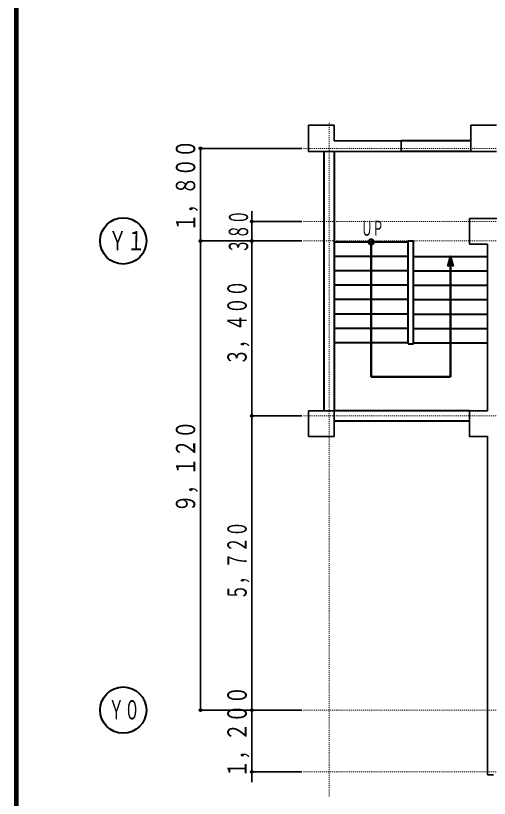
# Model space of a CAD drawing. Units: millimetres, scale not verified. Extents: x -196 to 201, y -142 to 142.
# Drawn here: x -196.4 to -150.4, y -18.2 to 57.9 of the extents above; entities that cross this region are included whole.
import ezdxf
from ezdxf.enums import TextEntityAlignment as Align

# ---------------------------------------------------------------- set-up
doc = ezdxf.new("R2010")
doc.units = ezdxf.units.MM
doc.header["$PDMODE"] = 32
doc.header["$PDSIZE"] = 0.2
doc.linetypes.add('DASHED_DOTTED', pattern=[9.25, 6, -1.5, 0.25, -1.5])
for name, color, linetype, lineweight in [('0-0', 6, 'Continuous', 40), ('0-1__0-0_', 2, 'Continuous', 35), ('0-3__0-2_', 7, 'DASHED_DOTTED', 18), ('0-5__0-4_', 7, 'Continuous', 18), ('0-6__0-5_', 6, 'Continuous', 40), ('0-B__0-b_', 6, 'Continuous', 13), ('1-0__1-8_', 2, 'Continuous', 35), ('1-1__f-f_', 6, 'Continuous', 40)]:
    doc.layers.add(name, color=color, linetype=linetype, lineweight=lineweight)
doc.styles.add('ＭＳ ゴシック', font='')
doc.styles.get('ＭＳ ゴシック').set_extended_font_data('MS Gothic')

# ---------------------------------------------------------------- blocks, each defined once
blk = doc.blocks.new('-GLay-0-')
at = {"layer": '0-1__0-0_'}
for p, q in [((51013.5, 68854.4), (51013.5, 68554.4)), ((53663.5, 68344.4), (53663.5, 68854.4)), ((53663.5, 68854.4), (54163.5, 68854.4)), ((52313.5, 68554.4), (51013.5, 68554.4)), ((52313.5, 68344.4), (52313.5, 68554.4)), ((53663.5, 68344.4), (53663.5, 68554.4)), ((52313.5, 68344.4), (50513.5, 68344.4)), ((54163.5, 68344.4), (53663.5, 68344.4)), ((53638.5, 66544.4), (53638.5, 67044.4)), ((53638.5, 66544.4), (53988.5, 66544.4)), ((53988.5, 66544.4), (53988.5, 63304.4)), ((50513.5, 63304.4), (50513.5, 62804.4)), ((51013.5, 63304.4), (50513.5, 63304.4)), ((51013.5, 63304.4), (51013.5, 62804.4)), ((53988.5, 63304.4), (53638.5, 63304.4)), ((50513.5, 62804.4), (51013.5, 62804.4)), ((53988.5, 62804.4), (53988.5, 56224.4)), ((53988.5, 56224.4), (54108.5, 56224.4))]:
    blk.add_line(p, q, dxfattribs=at)
for points in [[(50513.5, 68344.4), (50513.5, 68854.4), (51013.5, 68854.4)], [(54488.5, 66664.4), (54488.5, 67044.4), (53638.5, 67044.4)], [(53638.5, 63304.4), (53638.5, 62804.4), (53988.5, 62804.4)]]:
    blk.add_lwpolyline(points, dxfattribs=at)
at = {"layer": '0-3__0-2_'}
for p, q in [((50913.5, 68904.4), (50913.5, 55784.4)), ((50413.5, 68404.4), (79913.5, 68404.4)), ((50413.5, 66984.4), (79913.5, 66984.4)), ((50413.5, 66604.4), (79913.5, 66604.4)), ((50413.5, 63204.4), (79913.5, 63204.4)), ((50413.5, 57484.4), (79913.5, 57484.4)), ((50413.5, 56284.4), (79913.5, 56284.4))]:
    blk.add_line(p, q, dxfattribs=at)
at = {"layer": '0-5__0-4_', "color": 5, "lineweight": 50}
for p, q in [((51732.2, 63964.4), (51732.2, 66584.4)), ((53269.7, 63964.4), (53269.7, 66304.4)), ((51732.2, 63964.4), (53269.7, 63964.4))]:
    blk.add_line(p, q, dxfattribs=at)
at = {"layer": '0-5__0-4_', "color": 134, "lineweight": 60}
for points in [[(124251.1, 87714.3), (44834.1, 87714.3), (44834.1, 30924.3), (124251.1, 30924.3)], [(124241.1, 87704.3), (44844, 87704.3), (44844, 30934.3), (124241.1, 30934.3)]]:
    blk.add_lwpolyline(points, close=True, dxfattribs=at)
at = {"layer": '0-5__0-4_', "color": 5, "lineweight": 50}
blk.add_lwpolyline([(53321.5, 66111.2), (53269.7, 66304.4), (53218, 66111.2)], dxfattribs=at)
blk.add_circle((51732.2, 66584.4), 50, dxfattribs=at)
at = {"layer": '0-6__0-5_'}
for p, q in [((53663.5, 68554.4), (52313.5, 68554.4)), ((50813.5, 68344.4), (50813.5, 63304.4)), ((51013.5, 68344.4), (51013.5, 63304.4)), ((53663.5, 68344.4), (52313.5, 68344.4)), ((52451, 66584.4), (51013.5, 66584.4)), ((52451, 64604.4), (52451, 66604.4)), ((52451, 66604.4), (52551, 66604.4)), ((52551, 64604.4), (52551, 66604.4)), ((52451, 66304.4), (51013.5, 66304.4)), ((52551, 66304.4), (53988.5, 66304.4)), ((52451, 66024.4), (51013.5, 66024.4)), ((52551, 66024.4), (53988.5, 66024.4)), ((52451, 65744.4), (51013.5, 65744.4)), ((52551, 65744.4), (53988.5, 65744.4)), ((52451, 65464.4), (51013.5, 65464.4)), ((52551, 65464.4), (53988.5, 65464.4)), ((52451, 65184.4), (51013.5, 65184.4)), ((52551, 65184.4), (53988.5, 65184.4)), ((52451, 64904.4), (51013.5, 64904.4)), ((52551, 64904.4), (53988.5, 64904.4)), ((52451, 64624.4), (51013.5, 64624.4)), ((52451, 64604.4), (52551, 64604.4)), ((52551, 64624.4), (53988.5, 64624.4)), ((53638.5, 63304.4), (51013.5, 63304.4)), ((53638.5, 63104.4), (51013.5, 63104.4))]:
    blk.add_line(p, q, dxfattribs=at)
at = {"layer": '0-6__0-5_', "color": 134, "lineweight": 60}
for points in [[(124261.1, 87724.3), (44824.1, 87724.3), (44824.1, 30914.3), (124261.1, 30914.3)], [(124231.1, 87694.3), (44854.1, 87694.3), (44854.1, 30944.3), (124231.1, 30944.3)]]:
    blk.add_lwpolyline(points, close=True, dxfattribs=at)
at = {"layer": '0-B__0-b_', "lineweight": 40}
for centre in [(46913.5, 66604.4), (46913.5, 57484.4)]:
    blk.add_circle(centre, 450, dxfattribs=at)
at = {"layer": '0-B__0-b_', "style": 'ＭＳ ゴシック', "width": 0.55}
blk.add_text('ＵＰ', height=291.7, dxfattribs=at).set_placement((51537.7, 66619.2), align=Align.BOTTOM_LEFT)
at = {"layer": '0-B__0-b_', "style": 'ＭＳ ゴシック'}
for s, width, p in [('Ｙ１', 0.7, (46624.9, 66310.5)), ('Ｙ０', 0.6, (46624.9, 57190.5))]:
    blk.add_text(s, height=375.1, rotation=359.893, dxfattribs=dict(at, width=width)).set_placement(p, align=Align.BOTTOM_LEFT)
blk = doc.blocks.new('-GLay-1-')
at = {"layer": '1-0__1-8_'}
for p, q in [((50383.5, 68404.4), (48413.5, 68404.4)), ((48413.5, 68304.4), (48413.5, 66704.4)), ((49413.5, 67084.4), (49413.5, 67184.4)), ((50383.5, 66984.4), (49413.5, 66984.4)), ((49413.5, 66984.4), (49413.5, 66604.4)), ((50383.5, 66604.4), (48413.5, 66604.4)), ((50383.5, 66604.4), (48413.5, 66604.4)), ((48413.5, 66504.4), (48413.5, 57584.4)), ((50383.5, 66604.4), (49413.5, 66604.4)), ((50383.5, 66604.4), (49413.5, 66604.4)), ((49413.5, 66504.4), (49413.5, 66404.4)), ((49413.5, 66504.4), (49413.5, 63304.4)), ((50383.5, 63204.4), (49413.5, 63204.4)), ((50383.5, 63204.4), (49413.5, 63204.4)), ((49413.5, 63104.4), (49413.5, 57584.4)), ((49413.5, 57584.4), (49413.5, 57684.4)), ((50383.5, 57484.4), (48413.5, 57484.4)), ((50383.5, 57484.4), (49413.5, 57484.4)), ((50383.5, 57484.4), (49413.5, 57484.4)), ((49413.5, 57484.4), (49413.5, 56284.4)), ((50383.5, 56284.4), (49413.5, 56284.4)), ((49413.5, 56184.4), (49413.5, 56084.4))]:
    blk.add_line(p, q, dxfattribs=at)
at = {"layer": '1-0__1-8_', "style": 'ＭＳ ゴシック'}
for s, width, p in [('１，８００', 0.7, (48424.4, 66784.4)), ('３８０', 0.55, (49452.9, 66362.4)), ('３，４００', 0.65, (49424.4, 64184.4)), ('９，１２０', 0.7, (48424.4, 61324.4)), ('５，７２０', 0.6, (49424.4, 59624.4)), ('１，２００', 0.7, (49424.4, 56164.4))]:
    blk.add_text(s, height=375.1, rotation=90, dxfattribs=dict(at, width=width)).set_placement(p, align=Align.BOTTOM_LEFT)
blk = doc.blocks.new('-GLay-f-')
at = {"layer": '1-1__f-f_', "color": 2, "lineweight": 35}
for p, q in [((48413.5, 68404.4), (48413.5, 68304.4)), ((49413.5, 66984.4), (49413.5, 67084.4)), ((48413.5, 66604.4), (48413.5, 66704.4)), ((48413.5, 66604.4), (48413.5, 66504.4)), ((49413.5, 66604.4), (49413.5, 66504.4)), ((49413.5, 66604.4), (49413.5, 66504.4)), ((49413.5, 63204.4), (49413.5, 63304.4)), ((49413.5, 63204.4), (49413.5, 63104.4)), ((48413.5, 57484.4), (48413.5, 57584.4)), ((49413.5, 57484.4), (49413.5, 57584.4)), ((49413.5, 57484.4), (49413.5, 57584.4)), ((49413.5, 56284.4), (49413.5, 56184.4))]:
    blk.add_line(p, q, dxfattribs=at)
at = {"layer": '1-1__f-f_', "color": 2}
for p in [(48413.5, 68404.4), (49413.5, 66984.4), (48413.5, 66604.4), (49413.5, 66604.4), (49413.5, 63204.4), (48413.5, 57484.4), (49413.5, 57484.4), (49413.5, 56284.4)]:
    blk.add_point(p, dxfattribs=at)

msp = doc.modelspace()

# ---------------------------------------------------------------- block references
at = {"layer": '0-0', "xscale": 0.005, "yscale": 0.005}
for name in ['-GLay-0-', '-GLay-1-', '-GLay-f-']:
    msp.add_blockref(name, (-420.5, -297), dxfattribs=at)

doc.saveas('drawing.dxf')
